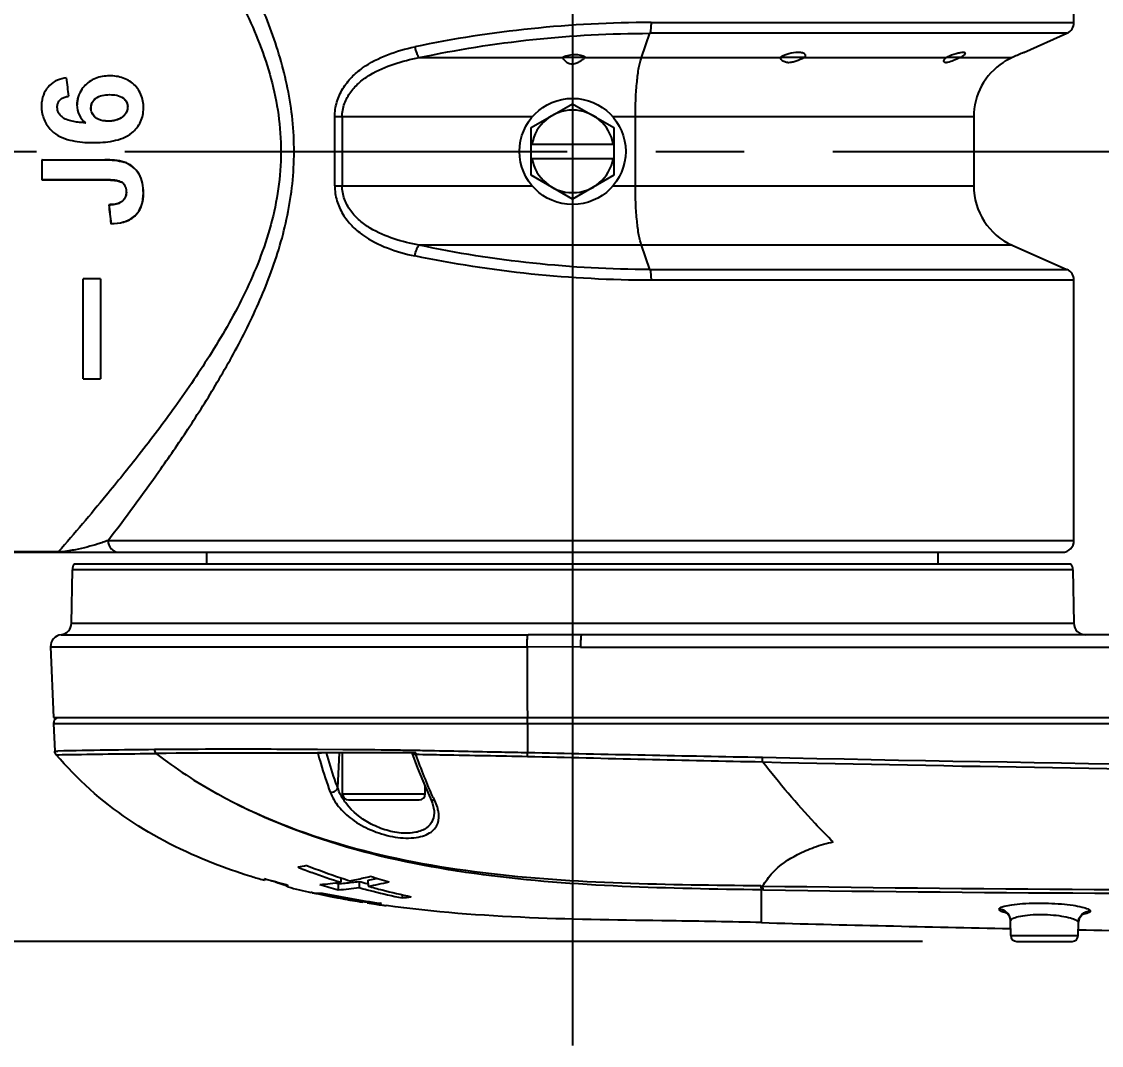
# Model space of a CAD drawing. Header units: millimetres. Extents: x 5828 to 6704, y 123 to 421.
# Drawn here: x 6394.724 to 6399.301, y 192.549 to 196.89 of the extents above; entities that cross this region are included whole.
import ezdxf

# ---------------------------------------------------------------- set-up
doc = ezdxf.new("R2010")
doc.units = ezdxf.units.MM
doc.linetypes.add('CENTER', pattern=[0.6, 0.375, -0.075, 0.075, -0.075])
for name, color, linetype in [('中心线', 7, 'Continuous'), ('外形图', 7, 'Continuous'), ('尺寸标注', 7, 'Continuous')]:
    doc.layers.add(name, color=color, linetype=linetype)
doc.styles.add('微软雅黑', font='msyh.ttc', dxfattribs={"height": 1.5})
doc.dimstyles.new('尺寸标注_1_20比例', dxfattribs={"dimtxt": 1.5, "dimasz": 1.25, "dimexe": 0.5, "dimexo": 0.4, "dimgap": 0.5, "dimtad": 1, "dimdec": 1, "dimlfac": 20, "dimdsep": 46, "dimtxsty": '微软雅黑', "dimcen": 0.09, "dimadec": 0, "dimazin": 0, "dimtp": 0.01, "dimtm": 0.01, "dimtfac": 1, "dimtdec": 1, "dimtofl": 0, "dimtmove": 0, "dimatfit": 3, "dimfxl": 1, "dimtolj": 1, "dimarcsym": 0})

# ---------------------------------------------------------------- blocks, each defined once
blk = doc.blocks.new('*D824')
at = {"layer": 'Defpoints', "color": 0}
for p in [(6398.9422, 199.6899), (6387.4789, 192.9899), (6398.9422, 192.9899)]:
    blk.add_point(p, dxfattribs=at)
at = {"layer": '尺寸标注', "color": 0, "lineweight": -2}
for p, q in [((6398.5422, 199.6899), (6386.9789, 199.6899)), ((6387.4789, 198.4399), (6387.4789, 194.2399)), ((6398.5422, 192.9899), (6386.9789, 192.9899))]:
    blk.add_line(p, q, dxfattribs=at)
at = {"layer": '尺寸标注', "color": 0}
for points in [[(6387.6872, 198.4399), (6387.2705, 198.4399), (6387.4789, 199.6899)], [(6387.2705, 194.2399), (6387.6872, 194.2399), (6387.4789, 192.9899)]]:
    blk.add_solid(points, dxfattribs=at)
at = {"layer": '尺寸标注', "color": 0, "insert": (6386.1998, 196.3399), "char_height": 1.5, "attachment_point": 5, "rotation": 90, "style": '微软雅黑'}
blk.add_mtext('\\A1;134', dxfattribs=at)

msp = doc.modelspace()

# ---------------------------------------------------------------- linework, layer by layer
at = {"layer": '中心线', "linetype": 'CENTER', "ltscale": 5}
msp.add_line((6392.1624, 196.3399), (6436.3067, 196.3399), dxfattribs=at)
at = {"layer": '外形图'}
msp.add_line((6397.0598, 199.849), (6397.0598, 192.5487), dxfattribs=at)
at = {"layer": '外形图', "color": 7, "linetype": 'Continuous'}
for p, q in [((6399.1848, 196.8863), (6399.1848, 197.9899)), ((6397.3922, 196.8863), (6399.1848, 196.8863)), ((6397.3513, 196.7375), (6397.3876, 196.8406)), ((6399.1551, 196.8406), (6397.3876, 196.8406)), ((6398.9723, 196.7594), (6399.1551, 196.8406)), ((6396.4097, 196.7375), (6397.02, 196.7375)), ((6397.0202, 196.7399), (6397.1125, 196.7399)), ((6397.1109, 196.7375), (6397.9416, 196.7375)), ((6397.9416, 196.7399), (6398.0456, 196.7399)), ((6398.0405, 196.7375), (6398.6442, 196.7375)), ((6398.0456, 196.7399), (6398.0473, 196.7458)), ((6398.6474, 196.7399), (6398.7073, 196.7399)), ((6398.7013, 196.7375), (6398.9223, 196.7375)), ((6398.8854, 196.7171), (6398.8863, 196.7176)), ((6398.886, 196.7174), (6398.8863, 196.7177)), ((6398.9276, 196.7399), (6398.9223, 196.7375)), ((6394.8098, 196.5138), (6394.8098, 196.5502)), ((6394.9593, 196.5369), (6394.9588, 196.5369)), ((6395.038, 196.5648), (6395.0383, 196.5644)), ((6396.8848, 196.441), (6397.0598, 196.542)), ((6397.0598, 196.542), (6397.2348, 196.441)), ((6395.0365, 196.4841), (6395.0368, 196.4844)), ((6395.1526, 196.4861), (6395.1523, 196.4864)), ((6396.0515, 196.1936), (6396.0515, 196.4862)), ((6396.8889, 196.4862), (6396.0515, 196.4862)), ((6396.083, 196.4862), (6396.083, 196.1936)), ((6398.7598, 196.4862), (6397.2308, 196.4862)), ((6397.3258, 196.1936), (6397.3258, 196.4862)), ((6398.7598, 196.4862), (6398.7598, 196.1936)), ((6395.0908, 196.468), (6395.0908, 196.4684)), ((6396.8848, 196.2389), (6396.8848, 196.441)), ((6397.2348, 196.441), (6397.2348, 196.2389)), ((6396.8848, 196.3699), (6397.2348, 196.3699)), ((6394.8108, 196.304), (6394.8103, 196.3044)), ((6394.8103, 196.3044), (6395.0777, 196.3044)), ((6394.8108, 196.304), (6395.0777, 196.304)), ((6395.0777, 196.304), (6395.0777, 196.3044)), ((6395.8792, 196.338), (6395.8236, 196.3381)), ((6396.8848, 196.3099), (6397.2348, 196.3099)), ((6395.1587, 196.294), (6395.1588, 196.2944)), ((6394.8108, 196.2194), (6394.8103, 196.2189)), ((6394.8103, 196.2189), (6395.0838, 196.2189)), ((6395.0838, 196.2194), (6394.8108, 196.2194)), ((6397.0598, 196.1379), (6396.8848, 196.2389)), ((6397.2348, 196.2389), (6397.0598, 196.1379)), ((6395.2404, 196.1639), (6395.2408, 196.1639)), ((6396.0515, 196.1936), (6396.8889, 196.1936)), ((6397.2308, 196.1936), (6398.7598, 196.1936)), ((6395.1456, 196.124), (6395.1453, 196.1244)), ((6395.0943, 196.1135), (6395.0938, 196.1139)), ((6395.1032, 196.0339), (6395.1028, 196.0334)), ((6398.9231, 195.9423), (6396.4097, 195.9423)), ((6397.3876, 195.8392), (6397.3513, 195.9423)), ((6398.9231, 195.9423), (6399.1551, 195.8392)), ((6394.9848, 195.3759), (6394.9848, 195.7989)), ((6395.0593, 195.7989), (6394.9848, 195.7989)), ((6395.0593, 195.7989), (6395.0593, 195.3759)), ((6397.3876, 195.8392), (6399.1551, 195.8392)), ((6399.1848, 195.7935), (6397.3922, 195.7935)), ((6399.1848, 194.6899), (6399.1848, 195.7935)), ((6394.9848, 195.3759), (6395.0593, 195.3759)), ((6395.0908, 194.6899), (6399.1848, 194.6899)), ((6394.8799, 194.6414), (6394.5598, 194.6414)), ((6394.5598, 194.6399), (6399.1348, 194.6399)), ((6394.8799, 194.6399), (6394.8799, 194.6414)), ((6395.5098, 194.5899), (6395.5098, 194.6399)), ((6398.6098, 194.5899), (6398.6098, 194.6399)), ((6394.9357, 194.3391), (6394.9396, 194.5658)), ((6399.18, 194.5658), (6394.9396, 194.5658)), ((6399.1733, 194.5899), (6394.9463, 194.5899)), ((6399.18, 194.5658), (6399.184, 194.3391)), ((6394.9357, 194.3391), (6399.184, 194.3391)), ((6394.8915, 194.2903), (6396.8708, 194.2903)), ((6400.598, 194.2899), (6397.0975, 194.2899)), ((6394.8473, 194.2388), (6394.859, 193.9399)), ((6394.8473, 194.2388), (6396.867, 194.2388)), ((6397.0931, 194.2381), (6396.867, 194.2388)), ((6397.0931, 194.2381), (6400.5955, 194.2381)), ((6394.859, 193.9399), (6410.01, 193.9399)), ((6394.8601, 193.9139), (6394.8651, 193.7965)), ((6394.8601, 193.9139), (6408.5854, 193.9139)), ((6396.8681, 193.9139), (6396.8686, 193.7895)), ((6394.8651, 193.7965), (6394.878, 193.7968)), ((6396.0852, 193.8025), (6395.978, 193.8032)), ((6396.3947, 193.7899), (6395.9791, 193.7899)), ((6396.0645, 193.6403), (6396.0719, 193.7899)), ((6396.0848, 193.6149), (6396.0848, 193.7899)), ((6396.3937, 193.7991), (6396.3775, 193.7993)), ((6394.8711, 193.7814), (6394.8839, 193.7816)), ((6396.0848, 193.6149), (6396.4348, 193.6149)), ((6396.4348, 193.6149), (6396.4348, 193.6463)), ((6396.1098, 193.5899), (6396.4098, 193.5899)), ((6396.4578, 193.5958), (6396.4577, 193.5958)), ((6396.4727, 193.544), (6396.4727, 193.544)), ((6395.7541, 193.2474), (6395.7433, 193.2505)), ((6395.7541, 193.2474), (6395.7435, 193.2511)), ((6395.7541, 193.2561), (6395.7541, 193.2474)), ((6396.066, 193.235), (6396.0662, 193.2089)), ((6396.0774, 193.2594), (6396.077, 193.2408)), ((6396.1548, 193.2441), (6396.155, 193.218)), ((6396.1884, 193.2349), (6396.1927, 193.2338)), ((6396.1924, 193.2499), (6396.193, 193.2239)), ((6395.8461, 193.2307), (6395.853, 193.2289)), ((6395.8461, 193.2306), (6395.853, 193.2289)), ((6395.853, 193.2207), (6395.853, 193.2289)), ((6395.9549, 193.1968), (6395.9506, 193.1978)), ((6395.9549, 193.1968), (6395.9506, 193.1977)), ((6395.9565, 193.1965), (6395.9549, 193.1968)), ((6395.9565, 193.1964), (6395.9549, 193.1968)), ((6396.027, 193.1891), (6396.027, 193.182)), ((6397.8598, 193.0694), (6397.8598, 193.2081)), ((6396.0554, 193.1835), (6396.0555, 193.1768)), ((6396.0702, 193.1805), (6396.0703, 193.1762)), ((6396.0749, 193.1727), (6396.0815, 193.1715)), ((6396.1148, 193.1656), (6396.1172, 193.1652)), ((6396.248, 193.147), (6396.2433, 193.1477)), ((6396.248, 193.147), (6396.2433, 193.1477)), ((6396.248, 193.1508), (6396.2443, 193.1514)), ((6396.248, 193.1508), (6396.2443, 193.1514)), ((6396.248, 193.147), (6396.248, 193.1508)), ((6396.3368, 193.1879), (6396.3369, 193.1741)), ((6398.9172, 193.0145), (6398.9162, 193.077)), ((6399.2024, 193.0145), (6399.2034, 193.0696)), ((6398.9178, 193.0447), (6398.9155, 193.0447)), ((6398.9178, 193.0442), (6398.9155, 193.0443)), ((6398.9172, 193.0145), (6399.2024, 193.0145)), ((6398.9422, 192.9899), (6399.1774, 192.9899))]:
    msp.add_line(p, q, dxfattribs=at)
for points in [[(6396.3785, 193.7899), (6396.4029, 193.7241), (6396.4357, 193.6441), (6396.4577, 193.5958)], [(6396.4578, 193.5958), (6396.4663, 193.5749), (6396.4727, 193.544)], [(6398.8984, 193.1124), (6398.8959, 193.1134), (6398.901, 193.1099), (6398.9107, 193.0979), (6398.9162, 193.0771)], [(6399.2034, 193.0696), (6399.2092, 193.0912), (6399.2195, 193.1034), (6399.2247, 193.1067)]]:
    msp.add_lwpolyline(points, dxfattribs=at)
msp.add_circle((6397.0598, 196.3399), 0.225, dxfattribs=at)
for centre, radius, start, end in [((6399.1348, 196.8863), 0.05, 293.9625, 0), ((6401.3263, 191.2856), 5.9584, 113.26954, 113.73837), ((6397.9364, 196.963), 0.2484, 294.7952, 296.093), ((6398.7369, 196.6162), 0.1527, 125.8859, 127.4051), ((6398.4522, 197.3671), 0.6771, 291.5873, 292.1366), ((6399.0348, 196.4862), 0.275, 122.9178, 180), ((6399.0296, 196.5004), 0.2603, 123.0427, 123.4233), ((6399.0324, 196.4962), 0.2653, 122.7917, 123.0426), ((6399.0316, 196.4974), 0.2638, 122.2541, 122.7923), ((6399.0301, 196.4997), 0.2611, 121.8326, 122.2537), ((6399.0306, 196.499), 0.262, 121.1313, 121.8327), ((6399.0292, 196.5013), 0.2593, 120.5574, 121.1315), ((6399.0295, 196.5007), 0.26, 119.562, 120.557), ((6399.0286, 196.5024), 0.2581, 118.8579, 119.5625), ((6399.0283, 196.5029), 0.2574, 117.4235, 118.8576), ((6399.0278, 196.504), 0.2563, 116.7356, 117.4234), ((6399.028, 196.5035), 0.2568, 114.3137, 116.7349), ((6397.0598, 196.3399), 0.175, 9.8709, 170.1291), ((6395.0824, 196.6776), 0.2337, 247.9793, 248.3191), ((6397.0598, 196.3399), 0.175, 189.8709, 350.1291), ((6399.0348, 196.1936), 0.275, 180, 246.0375), ((6399.1348, 195.7935), 0.05, 0, 66.0375), ((6399.1348, 194.6899), 0.05, 270, 0), ((6394.9896, 194.5649), 0.05, 150, 179), ((6399.13, 194.5649), 0.05, 1, 30), ((6394.8857, 194.3399), 0.05, 276.6574, 359), ((6399.234, 194.3399), 0.05, 181, 270), ((6394.8973, 194.2406), 0.05, 96.6574, 182.0779), ((6394.885, 193.9149), 0.025, 120.806, 182.4179), ((6395.5253, 164.5423), 29.2616, 90.46441, 91.26755), ((6395.685, 154.4213), 39.3673, 89.57056, 90.56926), ((6396.5824, 195.4582), 2.1105, 232.3722, 240.9108), ((6396.4361, 193.7939), 0.042, 191.4282, 194.1627), ((6402.8033, 414.9932), 221.2975, 268.721407, 269.994013), ((6396.1098, 193.6149), 0.025, 180, 270), ((6396.4098, 193.6149), 0.025, 270, 0), ((6397.0021, 193.8522), 0.5899, 205.2575, 206.7079), ((6396.3393, 193.5132), 0.1541, 10.7444, 13.4377), ((6395.7064, 194.4311), 1.1414, 279.5115, 281.4532), ((6396.7171, 195.3429), 2.1972, 248.0284, 249.6663), ((6396.7925, 195.4226), 2.2786, 247.8402, 251.7075), ((6396.7814, 195.5191), 2.3847, 249.6879, 252.8183), ((6396.5795, 196.0653), 2.9279, 253.6257, 255.4946), ((6395.9146, 194.3223), 1.0937, 273.8606, 278.5381), ((6396.7804, 195.8703), 2.7304, 254.6093, 254.8332), ((6396.0007, 194.3077), 1.0747, 273.4858, 275.0531), ((6396.8551, 195.6066), 2.4729, 251.6687, 252.5854), ((6395.9933, 194.3856), 1.1529, 275.0746, 278.0479), ((6395.8688, 194.6088), 1.3839, 280.2502, 282.744), ((6396.8743, 195.8333), 2.6873, 254.4685, 255.2118), ((6395.8428, 194.7261), 1.504, 282.7247, 283.888), ((6395.9607, 194.6007), 1.3705, 279.7334, 280.9826), ((6395.9433, 194.6692), 1.4667, 279.8014, 283.3406), ((6397.0007, 195.7189), 2.5791, 252, 253.8124), ((6395.9465, 194.6755), 1.4466, 280.9686, 281.3562), ((6395.7728, 193.0494), 0.191, 67.9159, 68.743), ((6396.6581, 196.4225), 3.3014, 255.8853, 257.625), ((6396.6915, 196.5847), 3.467, 257.7608, 258.0873), ((6395.9832, 193.3268), 0.1331, 258.4436, 270.3582), ((6396.7078, 196.662), 3.546, 258.0877, 258.5083), ((6395.9831, 193.3319), 0.1382, 270.3884, 276.4937), ((6396.7391, 195.7138), 2.5937, 253.1738, 254.9651), ((6396.8294, 197.192), 4.0827, 258.2609, 261.7612), ((6395.9962, 194.3311), 1.1244, 273.5707, 278.1175), ((6396.8875, 195.8727), 2.754, 254.5746, 255.308), ((6396.9083, 195.9521), 2.836, 255.307, 255.8348), ((6396.9441, 195.9095), 2.7886, 254.3748, 255.6368), ((6396.9603, 196.1632), 3.0534, 255.8588, 258.2197), ((6397.0101, 196.1711), 3.0585, 255.655, 258.0141), ((6396.7264, 196.7535), 3.6393, 258.5083, 258.9207), ((6396.3485, 194.7369), 1.5878, 258.319, 258.9584), ((6396.5057, 195.5365), 2.4027, 258.9316, 259.3746), ((6396.0678, 193.2993), 0.1231, 264.289, 271.1642), ((6396.6662, 196.3873), 3.2685, 259.3591, 259.5768), ((6396.8479, 197.3575), 4.253, 259.4647, 261.8269), ((6396.8032, 197.1354), 4.029, 259.6821, 260.0343), ((6396.8101, 197.1735), 4.0678, 260.0315, 260.1588), ((6396.8983, 197.4884), 4.3922, 260.6993, 261.197), ((6396.6337, 195.7831), 2.6665, 261.2087, 261.3892), ((6396.4592, 194.6235), 1.4939, 261.3458, 261.9104), ((6396.9218, 197.8899), 4.7929, 261.9303, 262.1767), ((6396.1689, 194.525), 1.3613, 277.0905, 278.7063), ((6398.957, 193.3767), 0.2724, 257.5943, 259.0528), ((6399.1765, 193.361), 0.2608, 279.5019, 279.7902), ((6401.8034, 336.5782), 143.563, 268.42591, 268.847359), ((6398.9422, 193.0149), 0.025, 181, 270), ((6399.1774, 193.0149), 0.025, 270, 359), ((6402.1447, 354.4423), 161.4304, 268.955805, 269.334575)]:
    msp.add_arc(centre, radius, start, end, dxfattribs=at)
for centre, major_axis, ratio, start_param, end_param in [((6397.0679, 196.7445), (0.0474, 0.0115), 0.611382, 2.91125, 2.990145), ((6397.0598, 196.7215), (0.0625, 0.0054), 0.436363, 6.81532, 8.503464), ((6397.0679, 196.7445), (0.0474, 0.0115), 0.611382, -0.606294, -0.527399), ((6394.8409, 196.3399), (0.0014, 1.75), 0.017455, -4.692088, -4.643177)]:
    msp.add_ellipse(centre, major_axis=major_axis, ratio=ratio, start_param=start_param, end_param=end_param, dxfattribs=at)
for points, knots in [([(6394.8799, 198.0385), (6394.9485, 197.9596), (6395.0648, 197.8231), (6395.2306, 197.6175), (6395.3823, 197.4165), (6395.5367, 197.1891), (6395.6554, 196.9792), (6395.7355, 196.7958), (6395.7843, 196.649), (6395.8163, 196.4956), (6395.8237, 196.3907), (6395.8236, 196.3381)], [0, 0, 0, 0, 0.158217, 0.271276, 0.399494, 0.538972, 0.68694, 0.763502, 0.841439, 0.920427, 1, 1, 1, 1]), ([(6395.8792, 196.338), (6395.8794, 196.4282), (6395.8603, 196.6077), (6395.784, 196.8628), (6395.6787, 197.0985), (6395.5588, 197.315), (6395.4341, 197.5128), (6395.2801, 197.7376), (6395.1645, 197.8935), (6395.0908, 197.9899)], [0, 0, 0, 0, 0.14549, 0.288575, 0.427502, 0.560884, 0.687179, 0.804378, 1, 1, 1, 1]), ([(6397.3922, 196.8863), (6397.2226, 196.8863), (6396.8864, 196.8686), (6396.5536, 196.8174), (6396.3907, 196.7832)], [0, 0, 0, 0, 0.504782, 1, 1, 1, 1]), ([(6397.3922, 196.8863), (6397.3922, 196.8772), (6397.3918, 196.8645), (6397.3898, 196.8492), (6397.3885, 196.8431), (6397.3876, 196.8406)], [0, 0, 0, 0, 0.592205, 0.828729, 1, 1, 1, 1]), ([(6396.4097, 196.7375), (6396.5686, 196.7717), (6396.8935, 196.8229), (6397.2219, 196.8406), (6397.3876, 196.8406)], [0, 0, 0, 0, 0.495224, 1, 1, 1, 1]), ([(6396.0515, 196.4862), (6396.0515, 196.5074), (6396.0577, 196.5496), (6396.0838, 196.607), (6396.122, 196.6555), (6396.1835, 196.7077), (6396.2739, 196.7535), (6396.3513, 196.7749), (6396.3907, 196.7832)], [0, 0, 0, 0, 0.130432, 0.258501, 0.383779, 0.507209, 0.752293, 1, 1, 1, 1]), ([(6396.3907, 196.7832), (6396.3926, 196.7738), (6396.3962, 196.7605), (6396.4034, 196.7455), (6396.4075, 196.7396), (6396.4097, 196.7375)], [0, 0, 0, 0, 0.577933, 0.817315, 1, 1, 1, 1]), ([(6398.0161, 196.7594), (6398.0028, 196.7594), (6397.9771, 196.7552), (6397.9526, 196.7462), (6397.9418, 196.7399)], [0, 0, 0, 0, 0.516514, 1, 1, 1, 1]), ([(6398.0473, 196.7458), (6398.0473, 196.7468), (6398.047, 196.7488), (6398.0438, 196.7541), (6398.0325, 196.7587), (6398.0223, 196.7594), (6398.0161, 196.7594)], [0, 0, 0, 0, 0.079048, 0.161162, 0.490041, 1, 1, 1, 1]), ([(6398.7161, 196.7594), (6398.7117, 196.7594), (6398.7014, 196.7579), (6398.6783, 196.7521), (6398.6599, 196.7453), (6398.6474, 196.7399)], [0, 0, 0, 0, 0.183949, 0.431057, 1, 1, 1, 1]), ([(6398.7245, 196.7558), (6398.7245, 196.7563), (6398.724, 196.7575), (6398.7221, 196.7587), (6398.7194, 196.7593), (6398.7173, 196.7594), (6398.7161, 196.7594)], [0, 0, 0, 0, 0.164148, 0.36009, 0.634255, 1, 1, 1, 1]), ([(6396.083, 196.4862), (6396.083, 196.5053), (6396.0899, 196.5434), (6396.1175, 196.5934), (6396.1561, 196.6341), (6396.2161, 196.677), (6396.3015, 196.7136), (6396.3733, 196.7308), (6396.4097, 196.7375)], [0, 0, 0, 0, 0.128563, 0.255192, 0.37988, 0.503565, 0.750539, 1, 1, 1, 1]), ([(6397.0374, 196.7159), (6397.0327, 196.7187), (6397.0253, 196.7246), (6397.02, 196.7335), (6397.02, 196.7375)], [0, 0, 0, 0, 0.580848, 1, 1, 1, 1]), ([(6397.0598, 196.7098), (6397.0556, 196.7096), (6397.0476, 196.7106), (6397.0405, 196.714), (6397.0374, 196.7159)], [0, 0, 0, 0, 0.541527, 1, 1, 1, 1]), ([(6397.0911, 196.7212), (6397.0866, 196.7185), (6397.0767, 196.7133), (6397.0657, 196.7101), (6397.0598, 196.7098)], [0, 0, 0, 0, 0.471854, 1, 1, 1, 1]), ([(6397.1073, 196.7333), (6397.1062, 196.7322), (6397.1012, 196.7277), (6397.0956, 196.7239), (6397.0911, 196.7212)], [0, 0, 0, 0, 0.220941, 1, 1, 1, 1]), ([(6397.1109, 196.7375), (6397.1107, 196.7372), (6397.1096, 196.7357), (6397.1083, 196.7343), (6397.1073, 196.7333)], [0, 0, 0, 0, 0.231591, 1, 1, 1, 1]), ([(6397.3258, 196.4862), (6397.3258, 196.5123), (6397.3268, 196.5623), (6397.3317, 196.6321), (6397.3383, 196.6837), (6397.3452, 196.7174), (6397.3492, 196.7314), (6397.3513, 196.7375)], [0, 0, 0, 0, 0.308532, 0.59224, 0.828669, 0.923365, 1, 1, 1, 1]), ([(6397.9519, 196.7222), (6397.9488, 196.724), (6397.9438, 196.7282), (6397.9414, 196.7347), (6397.9416, 196.7375)], [0, 0, 0, 0, 0.559588, 1, 1, 1, 1]), ([(6397.9726, 196.7171), (6397.9705, 196.7171), (6397.9634, 196.7174), (6397.9562, 196.7196), (6397.9519, 196.7222)], [0, 0, 0, 0, 0.293365, 1, 1, 1, 1]), ([(6397.9726, 196.7171), (6397.9784, 196.7171), (6397.9904, 196.7188), (6398.0132, 196.7256), (6398.0298, 196.7326), (6398.0405, 196.7375)], [0, 0, 0, 0, 0.243778, 0.503545, 1, 1, 1, 1]), ([(6398.6357, 196.7182), (6398.6351, 196.7185), (6398.634, 196.7195), (6398.6331, 196.7226), (6398.6344, 196.7271), (6398.6383, 196.7325), (6398.642, 196.7358), (6398.6442, 196.7375)], [0, 0, 0, 0, 0.090063, 0.176262, 0.381125, 0.653734, 1, 1, 1, 1]), ([(6398.6408, 196.7171), (6398.6403, 196.7171), (6398.6385, 196.7171), (6398.6367, 196.7175), (6398.6357, 196.7182)], [0, 0, 0, 0, 0.298639, 1, 1, 1, 1]), ([(6398.6408, 196.7171), (6398.6415, 196.7171), (6398.6446, 196.7172), (6398.6478, 196.7179), (6398.6502, 196.7185)], [0, 0, 0, 0, 0.213826, 1, 1, 1, 1]), ([(6398.6502, 196.7185), (6398.6584, 196.7206), (6398.6754, 196.7272), (6398.6923, 196.7339), (6398.7013, 196.7375)], [0, 0, 0, 0, 0.466909, 1, 1, 1, 1]), ([(6398.7073, 196.7399), (6398.7085, 196.7406), (6398.7125, 196.7432), (6398.7164, 196.7459), (6398.719, 196.7482)], [0, 0, 0, 0, 0.28341, 1, 1, 1, 1]), ([(6398.719, 196.7482), (6398.7205, 196.7494), (6398.7227, 196.7516), (6398.7245, 196.7545), (6398.7245, 196.7558)], [0, 0, 0, 0, 0.615318, 1, 1, 1, 1]), ([(6394.9138, 196.6524), (6394.9009, 196.6502), (6394.8752, 196.6433), (6394.8415, 196.6216), (6394.8181, 196.5889), (6394.8113, 196.5632), (6394.8098, 196.5502)], [0, 0, 0, 0, 0.251415, 0.501562, 0.750674, 1, 1, 1, 1]), ([(6395.1913, 196.4184), (6395.199, 196.4248), (6395.2133, 196.439), (6395.2295, 196.4646), (6395.2391, 196.4933), (6395.2419, 196.5232), (6395.2397, 196.5532), (6395.231, 196.582), (6395.216, 196.608), (6395.1951, 196.6297), (6395.1697, 196.6461), (6395.1412, 196.6561), (6395.1114, 196.6605), (6395.0812, 196.6603), (6395.0515, 196.6552), (6395.0144, 196.6402), (6394.9911, 196.6195), (6394.9797, 196.6033)], [0, 0, 0, 0, 0.062744, 0.125467, 0.188006, 0.250543, 0.312936, 0.37521, 0.437485, 0.499855, 0.562373, 0.624996, 0.687804, 0.750561, 0.813354, 0.875945, 1, 1, 1, 1]), ([(6394.9797, 196.6033), (6394.973, 196.5937), (6394.9621, 196.5724), (6394.9588, 196.5487), (6394.9588, 196.5369)], [0, 0, 0, 0, 0.499814, 1, 1, 1, 1]), ([(6394.9799, 196.6028), (6394.9732, 196.5932), (6394.9625, 196.5721), (6394.9593, 196.5486), (6394.9593, 196.5369)], [0, 0, 0, 0, 0.499814, 1, 1, 1, 1]), ([(6395.0383, 196.5644), (6395.0461, 196.5711), (6395.0661, 196.5789), (6395.097, 196.5812), (6395.1277, 196.5794), (6395.148, 196.5721), (6395.1558, 196.5654)], [0, 0, 0, 0, 0.248997, 0.500071, 0.751188, 1, 1, 1, 1]), ([(6394.8988, 196.4834), (6394.8947, 196.4866), (6394.887, 196.4937), (6394.8786, 196.5071), (6394.8751, 196.5225), (6394.8759, 196.5382), (6394.8816, 196.553), (6394.8929, 196.5644), (6394.9074, 196.5708), (6394.9176, 196.5728), (6394.9228, 196.5734)], [0, 0, 0, 0, 0.125405, 0.250471, 0.375286, 0.500003, 0.62451, 0.749152, 0.874379, 1, 1, 1, 1]), ([(6394.9588, 196.5369), (6394.9588, 196.5226), (6394.9649, 196.4932), (6394.9839, 196.4703), (6394.9948, 196.4609)], [0, 0, 0, 0, 0.499085, 1, 1, 1, 1]), ([(6395.0365, 196.4841), (6395.0308, 196.4892), (6395.0211, 196.5017), (6395.0165, 196.5248), (6395.0219, 196.5479), (6395.0322, 196.5598), (6395.038, 196.5648)], [0, 0, 0, 0, 0.250599, 0.500375, 0.749898, 1, 1, 1, 1]), ([(6395.0368, 196.4844), (6395.0312, 196.4895), (6395.0215, 196.5019), (6395.017, 196.5248), (6395.0223, 196.5477), (6395.0326, 196.5595), (6395.0383, 196.5644)], [0, 0, 0, 0, 0.250553, 0.500324, 0.749879, 1, 1, 1, 1]), ([(6395.1558, 196.5654), (6395.1616, 196.5605), (6395.1714, 196.5483), (6395.1752, 196.5252), (6395.1686, 196.5027), (6395.1581, 196.4913), (6395.1523, 196.4864)], [0, 0, 0, 0, 0.249873, 0.499046, 0.748866, 1, 1, 1, 1]), ([(6395.1561, 196.5658), (6395.1619, 196.5608), (6395.1718, 196.5485), (6395.1756, 196.5252), (6395.169, 196.5025), (6395.1584, 196.491), (6395.1526, 196.4861)], [0, 0, 0, 0, 0.249866, 0.499027, 0.748851, 1, 1, 1, 1]), ([(6394.8098, 196.5138), (6394.8108, 196.5049), (6394.8142, 196.487), (6394.828, 196.4534), (6394.846, 196.432), (6394.8598, 196.4204)], [0, 0, 0, 0, 0.250093, 0.500488, 1, 1, 1, 1]), ([(6395.0908, 196.4684), (6395.0766, 196.4684), (6395.0567, 196.4709), (6395.0404, 196.4812), (6395.0368, 196.4844)], [0, 0, 0, 0, 0.748824, 1, 1, 1, 1]), ([(6395.1523, 196.4864), (6395.144, 196.4795), (6395.1235, 196.4701), (6395.1017, 196.4684), (6395.0908, 196.4684)], [0, 0, 0, 0, 0.498598, 1, 1, 1, 1]), ([(6395.1526, 196.4861), (6395.1443, 196.4791), (6395.1236, 196.4697), (6395.1017, 196.468), (6395.0908, 196.468)], [0, 0, 0, 0, 0.4986, 1, 1, 1, 1]), ([(6394.9948, 196.4609), (6394.9865, 196.4614), (6394.97, 196.4627), (6394.9453, 196.4662), (6394.921, 196.4718), (6394.9054, 196.4784), (6394.8988, 196.4834)], [0, 0, 0, 0, 0.250211, 0.500409, 0.75046, 1, 1, 1, 1]), ([(6395.0908, 196.468), (6395.0765, 196.468), (6395.0565, 196.4704), (6395.0401, 196.4809), (6395.0365, 196.4841)], [0, 0, 0, 0, 0.748823, 1, 1, 1, 1]), ([(6394.8598, 196.4204), (6394.8819, 196.4019), (6394.9388, 196.3811), (6395.0253, 196.3755), (6395.1118, 196.3803), (6395.1692, 196.4), (6395.1913, 196.4184)], [0, 0, 0, 0, 0.249032, 0.500028, 0.751048, 1, 1, 1, 1]), ([(6395.8236, 196.3381), (6395.8236, 196.2856), (6395.8158, 196.1808), (6395.7834, 196.0277), (6395.7345, 195.8814), (6395.6543, 195.6984), (6395.5355, 195.489), (6395.3813, 195.2621), (6395.2299, 195.0616), (6395.0645, 194.8564), (6394.9484, 194.7201), (6394.8799, 194.6414)], [0, 0, 0, 0, 0.079598, 0.158599, 0.236543, 0.313109, 0.461077, 0.600548, 0.728751, 0.841792, 1, 1, 1, 1]), ([(6395.1588, 196.2944), (6395.1459, 196.2987), (6395.1187, 196.3033), (6395.0914, 196.3044), (6395.0777, 196.3044)], [0, 0, 0, 0, 0.499774, 1, 1, 1, 1]), ([(6395.0777, 196.304), (6395.0914, 196.304), (6395.1186, 196.3029), (6395.1458, 196.2983), (6395.1587, 196.294)], [0, 0, 0, 0, 0.500225, 1, 1, 1, 1]), ([(6395.0908, 194.6899), (6395.1643, 194.7861), (6395.2797, 194.9418), (6395.4334, 195.166), (6395.5579, 195.3634), (6395.6777, 195.5793), (6395.783, 195.8144), (6395.8465, 196.0256), (6395.8742, 196.2025), (6395.8791, 196.2928), (6395.8792, 196.338)], [0, 0, 0, 0, 0.195596, 0.312763, 0.439022, 0.572369, 0.711264, 0.854327, 0.926991, 1, 1, 1, 1]), ([(6395.2404, 196.1639), (6395.2404, 196.1776), (6395.2383, 196.2052), (6395.224, 196.2446), (6395.1966, 196.2765), (6395.1717, 196.2897), (6395.1587, 196.294)], [0, 0, 0, 0, 0.249942, 0.499888, 0.749833, 1, 1, 1, 1]), ([(6395.2408, 196.1639), (6395.2408, 196.1777), (6395.2387, 196.2054), (6395.2243, 196.2448), (6395.1968, 196.2769), (6395.1719, 196.2901), (6395.1588, 196.2944)], [0, 0, 0, 0, 0.249958, 0.499905, 0.749843, 1, 1, 1, 1]), ([(6395.1516, 196.2073), (6395.1469, 196.2107), (6395.1357, 196.2148), (6395.1129, 196.2188), (6395.0954, 196.2194), (6395.0838, 196.2194)], [0, 0, 0, 0, 0.249172, 0.499435, 1, 1, 1, 1]), ([(6395.0838, 196.2189), (6395.0954, 196.2189), (6395.1128, 196.2183), (6395.1355, 196.2144), (6395.1467, 196.2103), (6395.1513, 196.2069)], [0, 0, 0, 0, 0.500566, 0.75083, 1, 1, 1, 1]), ([(6395.1028, 196.0334), (6395.1209, 196.0334), (6395.1572, 196.0367), (6395.199, 196.0578), (6395.2223, 196.0857), (6395.2377, 196.1186), (6395.2408, 196.146), (6395.2408, 196.1639)], [0, 0, 0, 0, 0.251319, 0.500673, 0.625621, 0.750502, 1, 1, 1, 1]), ([(6395.1032, 196.0339), (6395.1212, 196.0339), (6395.1573, 196.0372), (6395.1989, 196.0583), (6395.222, 196.0861), (6395.2373, 196.1188), (6395.2404, 196.1461), (6395.2404, 196.1639)], [0, 0, 0, 0, 0.251345, 0.500702, 0.625641, 0.750511, 1, 1, 1, 1]), ([(6395.1678, 196.1669), (6395.1678, 196.1586), (6395.1648, 196.1414), (6395.1524, 196.1288), (6395.1453, 196.1244)], [0, 0, 0, 0, 0.500098, 1, 1, 1, 1]), ([(6395.1683, 196.1669), (6395.1683, 196.1585), (6395.1652, 196.1412), (6395.1527, 196.1285), (6395.1456, 196.124)], [0, 0, 0, 0, 0.500152, 1, 1, 1, 1]), ([(6395.1513, 196.2069), (6395.1573, 196.2026), (6395.1664, 196.1895), (6395.1678, 196.1744), (6395.1678, 196.1669)], [0, 0, 0, 0, 0.49839, 1, 1, 1, 1]), ([(6396.0515, 196.1936), (6396.0515, 196.1724), (6396.0577, 196.1302), (6396.0838, 196.0728), (6396.122, 196.0243), (6396.1835, 195.9721), (6396.2739, 195.9263), (6396.3513, 195.9049), (6396.3907, 195.8966)], [0, 0, 0, 0, 0.13043, 0.258499, 0.383777, 0.507208, 0.752292, 1, 1, 1, 1]), ([(6396.4097, 195.9423), (6396.3733, 195.949), (6396.3015, 195.9663), (6396.2161, 196.0029), (6396.1561, 196.0457), (6396.1175, 196.0864), (6396.0899, 196.1364), (6396.083, 196.1746), (6396.083, 196.1936)], [0, 0, 0, 0, 0.249461, 0.496434, 0.620119, 0.744806, 0.871436, 1, 1, 1, 1]), ([(6397.3513, 195.9423), (6397.3492, 195.9484), (6397.3452, 195.9624), (6397.3383, 195.9961), (6397.3317, 196.0477), (6397.3268, 196.1176), (6397.3258, 196.1676), (6397.3258, 196.1936)], [0, 0, 0, 0, 0.076635, 0.171331, 0.40776, 0.691468, 1, 1, 1, 1]), ([(6395.1453, 196.1244), (6395.1378, 196.1198), (6395.1201, 196.1156), (6395.1026, 196.1142), (6395.0938, 196.1139)], [0, 0, 0, 0, 0.498997, 1, 1, 1, 1]), ([(6395.0943, 196.1135), (6395.1031, 196.1138), (6395.1205, 196.1152), (6395.1381, 196.1194), (6395.1456, 196.124)], [0, 0, 0, 0, 0.501003, 1, 1, 1, 1]), ([(6396.3907, 195.8966), (6396.3926, 195.9061), (6396.3962, 195.9193), (6396.4034, 195.9344), (6396.4075, 195.9402), (6396.4097, 195.9423)], [0, 0, 0, 0, 0.577933, 0.817315, 1, 1, 1, 1]), ([(6397.3876, 195.8392), (6397.2219, 195.8392), (6396.8935, 195.857), (6396.5686, 195.9082), (6396.4097, 195.9423)], [0, 0, 0, 0, 0.504776, 1, 1, 1, 1]), ([(6397.3922, 195.7935), (6397.2226, 195.7935), (6396.8864, 195.8113), (6396.5536, 195.8624), (6396.3907, 195.8966)], [0, 0, 0, 0, 0.504782, 1, 1, 1, 1]), ([(6397.3876, 195.8392), (6397.3885, 195.8368), (6397.3898, 195.8306), (6397.3918, 195.8154), (6397.3922, 195.8026), (6397.3922, 195.7935)], [0, 0, 0, 0, 0.171242, 0.407714, 1, 1, 1, 1]), ([(6395.0908, 194.6899), (6395.084, 194.6872), (6395.0698, 194.6823), (6395.0406, 194.6727), (6395.0016, 194.6616), (6394.9605, 194.6519), (6394.9226, 194.6452), (6394.9012, 194.6425), (6394.8892, 194.6418)], [0, 0, 0, 0, 0.105727, 0.215715, 0.445138, 0.689505, 0.825604, 1, 1, 1, 1]), ([(6395.0908, 194.6899), (6395.0908, 194.6834), (6395.0931, 194.6705), (6395.1033, 194.6539), (6395.1187, 194.6426), (6395.1311, 194.6399), (6395.1371, 194.6399)], [0, 0, 0, 0, 0.258743, 0.512355, 0.758762, 1, 1, 1, 1]), ([(6394.8892, 194.6418), (6394.8884, 194.6418), (6394.8853, 194.6416), (6394.8822, 194.6415), (6394.8799, 194.6414)], [0, 0, 0, 0, 0.238727, 1, 1, 1, 1]), ([(6396.867, 194.2388), (6396.867, 194.2449), (6396.8672, 194.2563), (6396.8677, 194.2718), (6396.8691, 194.2826), (6396.8697, 194.2887), (6396.8708, 194.2903)], [0, 0, 0, 0, 0.354062, 0.664356, 0.889303, 1, 1, 1, 1]), ([(6397.0973, 194.2899), (6397.0969, 194.2899), (6397.0962, 194.2882), (6397.0956, 194.2855), (6397.0948, 194.2805), (6397.094, 194.2712), (6397.0932, 194.2568), (6397.0931, 194.2447), (6397.0931, 194.2381)], [0, 0, 0, 0, 0.025389, 0.084478, 0.177925, 0.302283, 0.624236, 1, 1, 1, 1]), ([(6396.8681, 193.9139), (6396.8681, 193.917), (6396.8682, 193.9228), (6396.8684, 193.9306), (6396.8692, 193.936), (6396.8695, 193.9391), (6396.8701, 193.9398)], [0, 0, 0, 0, 0.356467, 0.669683, 0.893452, 1, 1, 1, 1]), ([(6394.8839, 193.7816), (6394.9005, 193.7818), (6395.0371, 193.784), (6395.1738, 193.7856), (6395.2939, 193.7866)], [0, 0, 0, 0, 0.121133, 1, 1, 1, 1]), ([(6395.978, 193.8032), (6395.9126, 193.8036), (6395.6827, 193.805), (6395.4528, 193.8045), (6395.2881, 193.803)], [0, 0, 0, 0, 0.284079, 1, 1, 1, 1]), ([(6395.9801, 193.7875), (6395.984, 193.7729), (6395.9997, 193.7173), (6396.0177, 193.6623), (6396.0327, 193.6224)], [0, 0, 0, 0, 0.261355, 1, 1, 1, 1]), ([(6396.0645, 193.6403), (6396.0601, 193.6521), (6396.0423, 193.7014), (6396.0269, 193.7515), (6396.0163, 193.7899)], [0, 0, 0, 0, 0.239278, 1, 1, 1, 1]), ([(6396.3775, 193.7993), (6396.3526, 193.7998), (6396.2552, 193.8014), (6396.1577, 193.8021), (6396.0852, 193.8025)], [0, 0, 0, 0, 0.255435, 1, 1, 1, 1]), ([(6396.3788, 193.7899), (6396.3794, 193.7889), (6396.3837, 193.7844), (6396.3905, 193.7834), (6396.3954, 193.7836)], [0, 0, 0, 0, 0.193162, 1, 1, 1, 1]), ([(6396.8686, 193.7895), (6396.8319, 193.7902), (6396.6871, 193.793), (6396.5423, 193.7962), (6396.4342, 193.7983)], [0, 0, 0, 0, 0.253236, 1, 1, 1, 1]), ([(6396.8686, 193.7745), (6396.8685, 193.7756), (6396.8684, 193.7806), (6396.8685, 193.7856), (6396.8686, 193.7895)], [0, 0, 0, 0, 0.222428, 1, 1, 1, 1]), ([(6397.865, 193.7691), (6397.6989, 193.7725), (6397.3668, 193.7787), (6397.0346, 193.786), (6396.8686, 193.7895)], [0, 0, 0, 0, 0.500095, 1, 1, 1, 1]), ([(6395.5372, 193.3206), (6395.4111, 193.37), (6395.1654, 193.4929), (6394.9596, 193.6772), (6394.8711, 193.7814)], [0, 0, 0, 0, 0.497678, 1, 1, 1, 1]), ([(6396.4687, 193.6005), (6396.4551, 193.6293), (6396.4303, 193.6903), (6396.4064, 193.7516), (6396.3954, 193.7836)], [0, 0, 0, 0, 0.484439, 1, 1, 1, 1]), ([(6396.3954, 193.7836), (6396.4342, 193.7828), (6396.5919, 193.7794), (6396.7496, 193.777), (6396.8686, 193.7745)], [0, 0, 0, 0, 0.245542, 1, 1, 1, 1]), ([(6396.8686, 193.7745), (6397.0347, 193.7705), (6397.3669, 193.7618), (6397.6992, 193.7548), (6397.8653, 193.7513)], [0, 0, 0, 0, 0.499937, 1, 1, 1, 1]), ([(6402.7799, 193.7136), (6402.37, 193.7135), (6400.7316, 193.7184), (6399.0933, 193.7434), (6397.865, 193.7691)], [0, 0, 0, 0, 0.250188, 1, 1, 1, 1]), ([(6397.8653, 193.7513), (6397.8652, 193.7526), (6397.865, 193.7585), (6397.865, 193.7644), (6397.865, 193.7691)], [0, 0, 0, 0, 0.207962, 1, 1, 1, 1]), ([(6398.1647, 193.4114), (6398.1385, 193.4373), (6398.0329, 193.5453), (6397.9354, 193.6611), (6397.8653, 193.7513)], [0, 0, 0, 0, 0.243562, 1, 1, 1, 1]), ([(6397.8598, 193.2081), (6397.6629, 193.211), (6397.2691, 193.2176), (6396.6793, 193.2607), (6396.0976, 193.3717), (6395.7279, 193.5179), (6395.5563, 193.6139)], [0, 0, 0, 0, 0.250124, 0.500251, 0.750269, 1, 1, 1, 1]), ([(6397.8569, 193.2247), (6397.4642, 193.2301), (6396.683, 193.2327), (6395.8978, 193.424), (6395.5564, 193.6138)], [0, 0, 0, 0, 0.501344, 1, 1, 1, 1]), ([(6396.0327, 193.6224), (6396.0353, 193.6221), (6396.0451, 193.6222), (6396.0546, 193.6269), (6396.0594, 193.632)], [0, 0, 0, 0, 0.276408, 1, 1, 1, 1]), ([(6396.0327, 193.6224), (6396.0402, 193.6006), (6396.0673, 193.5575), (6396.1262, 193.5026), (6396.2048, 193.4588), (6396.2938, 193.4313), (6396.3696, 193.4253), (6396.4226, 193.4348), (6396.4532, 193.4475), (6396.4757, 193.4658), (6396.4941, 193.4969), (6396.4939, 193.5247), (6396.4907, 193.5419)], [0, 0, 0, 0, 0.115007, 0.247124, 0.397738, 0.558357, 0.70761, 0.770674, 0.824523, 0.870684, 0.912831, 1, 1, 1, 1]), ([(6396.0798, 193.6053), (6396.0782, 193.6082), (6396.0723, 193.6195), (6396.0675, 193.6313), (6396.0645, 193.6403)], [0, 0, 0, 0, 0.255503, 1, 1, 1, 1]), ([(6396.1009, 193.573), (6396.0989, 193.5756), (6396.0912, 193.586), (6396.0843, 193.5969), (6396.0798, 193.6053)], [0, 0, 0, 0, 0.256071, 1, 1, 1, 1]), ([(6396.4727, 193.544), (6396.4734, 193.5303), (6396.4701, 193.5019), (6396.4407, 193.4663), (6396.3913, 193.4484), (6396.3301, 193.4471), (6396.2632, 193.4614), (6396.1805, 193.4966), (6396.1269, 193.5394), (6396.1009, 193.573)], [0, 0, 0, 0, 0.088817, 0.177193, 0.284483, 0.418694, 0.570591, 0.724429, 1, 1, 1, 1]), ([(6396.4752, 193.5871), (6396.4713, 193.587), (6396.4643, 193.5881), (6396.459, 193.5932), (6396.4578, 193.5958)], [0, 0, 0, 0, 0.572462, 1, 1, 1, 1]), ([(6396.4891, 193.549), (6396.4884, 193.5521), (6396.4849, 193.5652), (6396.4798, 193.5778), (6396.4752, 193.5871)], [0, 0, 0, 0, 0.237808, 1, 1, 1, 1]), ([(6397.8654, 193.2245), (6398.8645, 193.2099), (6400.3638, 193.2034), (6402.3631, 193.2158), (6403.8634, 193.234), (6405.364, 193.2583), (6406.8647, 193.3), (6408.3643, 193.3763), (6409.3621, 193.4592), (6409.8599, 193.5118)], [0, 0, 0, 0, 0.249745, 0.374703, 0.499706, 0.624747, 0.749818, 0.874904, 1, 1, 1, 1]), ([(6397.8689, 193.2079), (6398.8676, 193.194), (6400.8664, 193.1866), (6404.864, 193.2294), (6407.8685, 193.2944), (6409.8598, 193.4859)], [0, 0, 0, 0, 0.249758, 0.499745, 1, 1, 1, 1]), ([(6397.8657, 193.2245), (6397.8777, 193.245), (6397.9175, 193.2999), (6397.9963, 193.3527), (6398.0852, 193.3915), (6398.1371, 193.4066), (6398.1647, 193.4114)], [0, 0, 0, 0, 0.196195, 0.555649, 0.767392, 1, 1, 1, 1]), ([(6395.7433, 193.2505), (6395.7258, 193.2557), (6395.6564, 193.2768), (6395.5878, 193.3008), (6395.5372, 193.3206)], [0, 0, 0, 0, 0.25114, 1, 1, 1, 1]), ([(6395.7807, 193.2484), (6395.784, 193.2474), (6395.7959, 193.2435), (6395.8079, 193.2395), (6395.8165, 193.2366)], [0, 0, 0, 0, 0.276026, 1, 1, 1, 1]), ([(6395.8165, 193.2366), (6395.8191, 193.2357), (6395.8277, 193.2327), (6395.8362, 193.2297), (6395.842, 193.2274)], [0, 0, 0, 0, 0.303988, 1, 1, 1, 1]), ([(6395.8446, 193.2264), (6395.8457, 193.2259), (6395.8484, 193.2248), (6395.8512, 193.2236), (6395.8525, 193.2224)], [0, 0, 0, 0, 0.400763, 1, 1, 1, 1]), ([(6397.8569, 193.2247), (6397.8571, 193.2228), (6397.8578, 193.2173), (6397.8586, 193.2116), (6397.8598, 193.2081)], [0, 0, 0, 0, 0.329038, 1, 1, 1, 1]), ([(6397.8689, 193.2079), (6397.8686, 193.2088), (6397.8668, 193.2143), (6397.866, 193.2199), (6397.8654, 193.2245)], [0, 0, 0, 0, 0.171812, 1, 1, 1, 1]), ([(6396.1172, 193.1652), (6396.13, 193.163), (6396.1481, 193.1602), (6396.1663, 193.1569), (6396.1717, 193.1567)], [0, 0, 0, 0, 0.703793, 1, 1, 1, 1]), ([(6398.8889, 193.1386), (6398.8997, 193.1416), (6398.9258, 193.1462), (6398.9884, 193.1524), (6399.0587, 193.1532), (6399.13, 193.1491), (6399.1777, 193.1439), (6399.2154, 193.1371), (6399.2367, 193.1312), (6399.2447, 193.1273)], [0, 0, 0, 0, 0.09403, 0.220129, 0.525687, 0.67956, 0.816796, 0.926347, 1, 1, 1, 1]), ([(6397.8598, 193.0694), (6397.7316, 193.0729), (6397.4041, 193.0781), (6396.8732, 193.084), (6396.4709, 193.1139), (6396.2694, 193.1416)], [0, 0, 0, 0, 0.241522, 0.616985, 1, 1, 1, 1]), ([(6398.8672, 193.1256), (6398.8672, 193.1285), (6398.8756, 193.135), (6398.8833, 193.137), (6398.8889, 193.1386)], [0, 0, 0, 0, 0.330415, 1, 1, 1, 1]), ([(6398.8768, 193.1171), (6398.8754, 193.1177), (6398.8717, 193.1195), (6398.8672, 193.1228), (6398.8672, 193.1256)], [0, 0, 0, 0, 0.355206, 1, 1, 1, 1]), ([(6398.8984, 193.1106), (6398.8963, 193.1111), (6398.889, 193.1128), (6398.8817, 193.115), (6398.8768, 193.1171)], [0, 0, 0, 0, 0.295349, 1, 1, 1, 1]), ([(6398.9248, 193.0867), (6398.9324, 193.0909), (6398.9537, 193.0968), (6398.9907, 193.1022), (6399.0363, 193.1046), (6399.0847, 193.1032), (6399.1298, 193.0986), (6399.1672, 193.0907), (6399.1905, 193.0834), (6399.2034, 193.0739), (6399.2034, 193.0696)], [0, 0, 0, 0, 0.090892, 0.225527, 0.390078, 0.565124, 0.729253, 0.863585, 0.954815, 1, 1, 1, 1]), ([(6399.2034, 193.0696), (6399.2036, 193.0822), (6399.2148, 193.1085), (6399.2415, 193.1184), (6399.2542, 193.1182)], [0, 0, 0, 0, 0.498034, 1, 1, 1, 1]), ([(6399.2542, 193.1182), (6399.2542, 193.1143), (6399.2399, 193.1072), (6399.2293, 193.1055), (6399.2208, 193.104)], [0, 0, 0, 0, 0.311304, 1, 1, 1, 1]), ([(6399.2447, 193.1273), (6399.2461, 193.1266), (6399.2499, 193.1246), (6399.2543, 193.1211), (6399.2542, 193.1182)], [0, 0, 0, 0, 0.354698, 1, 1, 1, 1]), ([(6398.9162, 193.077), (6398.9161, 193.0779), (6398.9173, 193.0824), (6398.9216, 193.085), (6398.9248, 193.0867)], [0, 0, 0, 0, 0.18735, 1, 1, 1, 1])]:
    msp.add_open_spline(points, degree=3, knots=knots, dxfattribs=at)
for points in [[(6397.9418, 196.7399), (6397.9417, 196.7391), (6397.9416, 196.7383), (6397.9416, 196.7375)], [(6394.9138, 196.6524), (6394.9168, 196.6261), (6394.9198, 196.5998), (6394.9228, 196.5734)], [(6394.8108, 196.304), (6394.8107, 196.2758), (6394.8107, 196.2476), (6394.8108, 196.2194)], [(6395.0938, 196.1139), (6395.0968, 196.0871), (6395.0998, 196.0603), (6395.1028, 196.0334)], [(6395.0943, 196.1135), (6395.0973, 196.087), (6395.1002, 196.0604), (6395.1032, 196.0339)], [(6397.0973, 194.2899), (6397.0218, 194.2899), (6396.9463, 194.2903), (6396.8708, 194.2903)], [(6396.867, 194.2388), (6396.8673, 194.1392), (6396.8676, 194.0395), (6396.868, 193.9399)], [(6394.8711, 193.7814), (6394.8676, 193.7856), (6394.8654, 193.7911), (6394.8651, 193.7965)], [(6395.2939, 193.7866), (6395.2903, 193.7912), (6395.2884, 193.7972), (6395.2881, 193.803)], [(6395.9801, 193.7875), (6395.9797, 193.7883), (6395.9794, 193.7891), (6395.9792, 193.79)], [(6395.9978, 193.7899), (6395.9922, 193.7877), (6395.986, 193.7867), (6395.9801, 193.7875)], [(6396.4342, 193.7983), (6396.4207, 193.7986), (6396.4072, 193.7988), (6396.3937, 193.7991)], [(6396.3943, 193.7899), (6396.3945, 193.7885), (6396.3947, 193.787), (6396.395, 193.7856)], [(6396.0594, 193.632), (6396.0616, 193.6344), (6396.0635, 193.6372), (6396.0645, 193.6403)], [(6397.8569, 193.2247), (6397.8597, 193.2246), (6397.8626, 193.2243), (6397.8654, 193.2245)], [(6397.8689, 193.2079), (6397.8659, 193.2079), (6397.8629, 193.208), (6397.8598, 193.2081)], [(6398.8863, 193.1215), (6398.8803, 193.1241), (6398.8737, 193.1255), (6398.8672, 193.1256)], [(6398.9103, 193.0994), (6398.9052, 193.109), (6398.8963, 193.1171), (6398.8863, 193.1215)], [(6398.9162, 193.077), (6398.916, 193.0847), (6398.914, 193.0926), (6398.9103, 193.0994)]]:
    msp.add_open_spline(points, degree=3, dxfattribs=at)

# ---------------------------------------------------------------- dimensions: what is measured, and where the dimension line sits
at = {"layer": '尺寸标注'}
dim = msp.add_linear_dim(base=(6387.4789, 192.9899), p1=(6398.9422, 199.6899), p2=(6398.9422, 192.9899), angle=90, dimstyle='尺寸标注_1_20比例', dxfattribs=at)
dim.commit()
dim.dimension.update_dxf_attribs({"geometry": '*D824', "text_midpoint": (6386.1998, 196.3399)})

doc.saveas('drawing.dxf')
